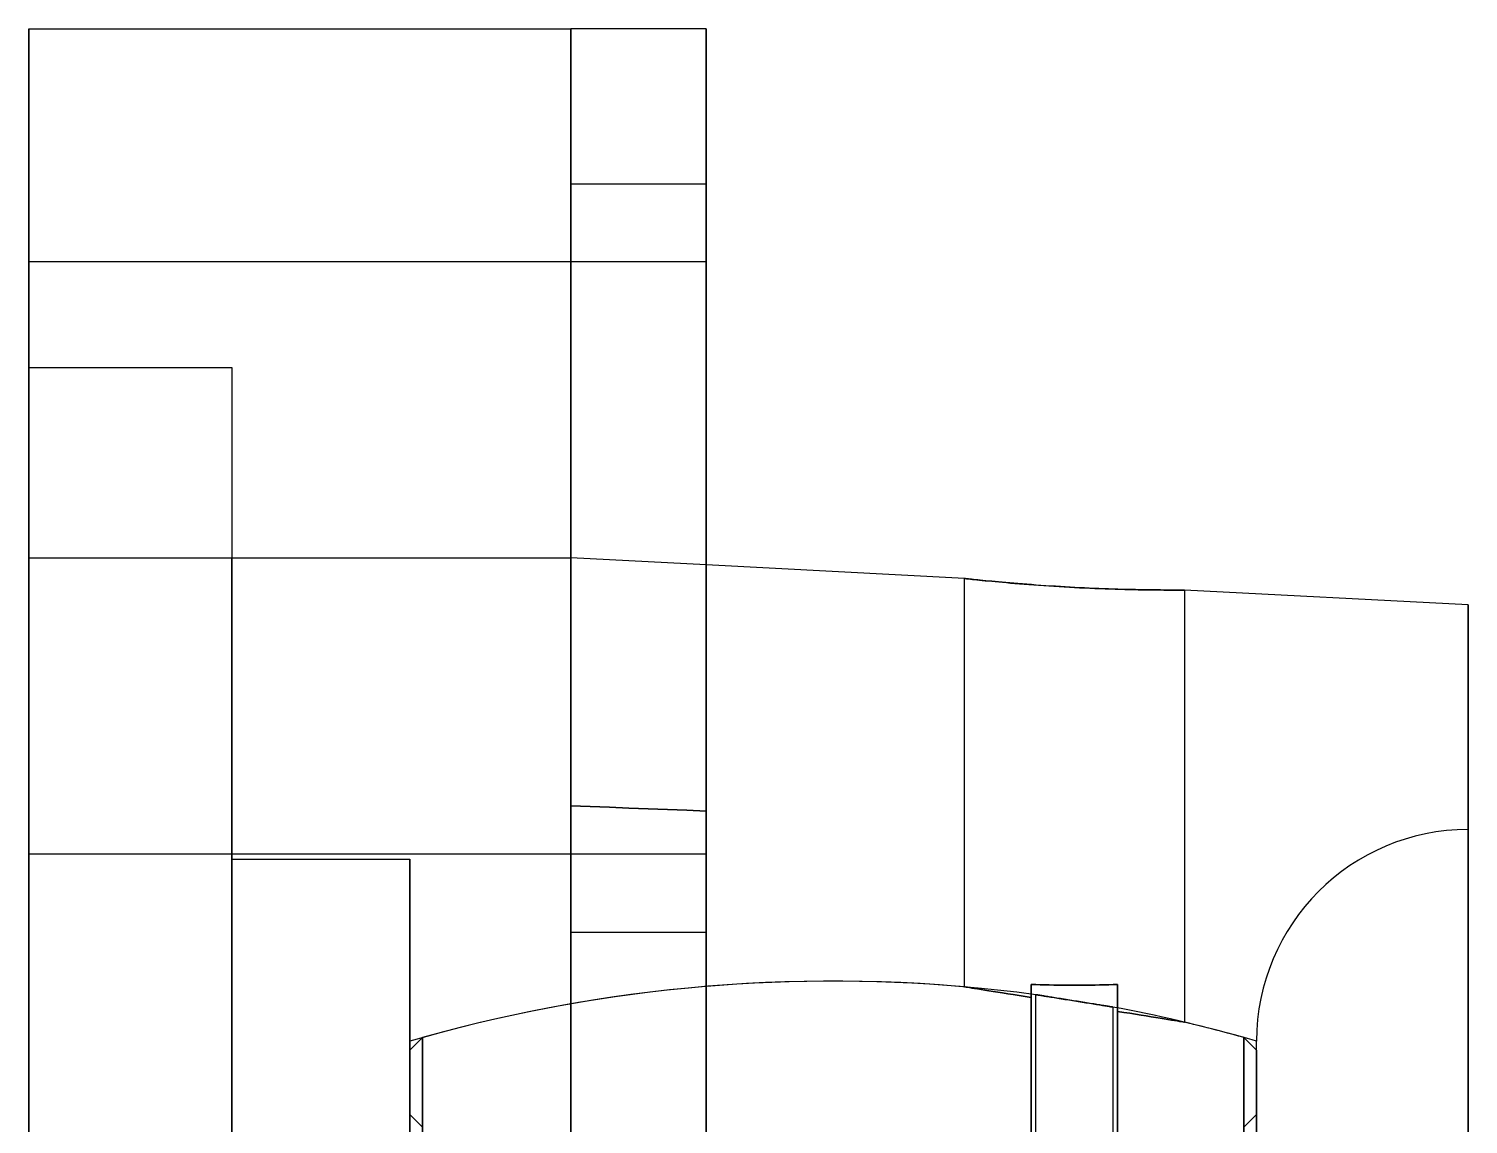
# Model space of a CAD drawing. Header units: millimetres. Extents: x 150937 to 394412, y 327166 to 584759.
# Drawn here: x 224590.89 to 224624.89, y 442323.36 to 442349.24 of the extents above; entities that cross this region are included whole.
import ezdxf

# ---------------------------------------------------------------- set-up
doc = ezdxf.new("R2010")
doc.units = ezdxf.units.MM
doc.layers.add('MAIN-1', color=7, linetype='Continuous')

# ---------------------------------------------------------------- blocks, each defined once
blk = doc.blocks.new('ucf207')
at = {"layer": 'MAIN-1'}
for p, q in [((0, 58.5), (0, 46)), ((0, 58.5), (0, 58.5)), ((0, 46), (0, 58.5)), ((0, 58.5), (12.8, 58.5)), ((0, 58.5), (12.8, 58.5)), ((12.8, 46), (12.8, 58.5)), ((12.8, 58.5), (12.8, 54.839)), ((12.8, 58.5), (12.8, 58.5)), ((12.8, 54.839), (12.8, 58.5)), ((12.8, 58.5), (12.8, 46)), ((16, 58.5), (12.8, 58.5)), ((16, 58.5), (12.8, 58.5)), ((16, 37.161), (16, 58.5)), ((16, 58.5), (16, 54.839)), ((16, 58.5), (16, 37.161)), ((12.8, 54.839), (16, 54.839)), ((12.8, 54.839), (12.8, 40.142)), ((12.8, 40.142), (12.8, 54.839)), ((12.8, 54.839), (16, 54.839)), ((16, 54.839), (16, 40.019)), ((16, 40.019), (16, 54.839)), ((0, 39), (0, 53)), ((0, 39), (0, 53)), ((0, 39), (0, 53)), ((0, 39), (0, 53)), ((0, 53), (16, 53)), ((0, 53), (16, 53)), ((16, 53), (16, 39)), ((16, 53), (16, 39)), ((16, 53), (16, 39)), ((16, 39), (16, 53)), ((0, 46), (0, 50.5)), ((0, 50.5), (0, 50.5)), ((0, 50.5), (0, 46)), ((0, 50.5), (4.8, 50.5)), ((0, 50.5), (4.8, 50.5)), ((4.8, 50.5), (4.8, 46)), ((4.8, 50.5), (4.8, 50.5)), ((4.8, 50.5), (4.8, 46)), ((0, -46), (0, 46)), ((0, 46), (0, -46)), ((0, 31), (0, 46)), ((0, 46), (0, 31)), ((0, 46), (4.8, 46)), ((0, 46), (4.8, 46)), ((0, 46), (12.8, 46)), ((0, 46), (12.8, 46)), ((4.8, 31), (4.8, 46)), ((4.8, 46), (4.8, 31)), ((12.8, 46), (12.8, 40.142)), ((16, 45.832), (12.8, 46)), ((12.8, 37.161), (12.8, 46)), ((12.8, 46), (12.8, -46)), ((12.8, 46), (12.8, 37.161)), ((12.8, 40.142), (12.8, 46)), ((12.8, -46), (12.8, 46)), ((22.1, 45.513), (16, 45.832)), ((22.1, 45.513), (22.101, 45.512)), ((22.1, 35.866), (22.1, 45.513)), ((22.102, 45.512), (22.1, 45.513)), ((22.101, 45.512), (22.105, 45.512)), ((22.11, 45.512), (22.102, 45.512)), ((22.105, 45.512), (22.112, 45.511)), ((22.123, 45.51), (22.11, 45.512)), ((22.112, 45.511), (22.121, 45.51)), ((22.121, 45.51), (22.134, 45.509)), ((22.141, 45.508), (22.123, 45.51)), ((22.134, 45.509), (22.149, 45.507)), ((22.164, 45.506), (22.141, 45.508)), ((22.149, 45.507), (22.175, 45.504)), ((22.193, 45.503), (22.164, 45.506)), ((22.175, 45.504), (22.208, 45.501)), ((22.227, 45.499), (22.193, 45.503)), ((22.208, 45.501), (22.247, 45.497)), ((22.266, 45.495), (22.227, 45.499)), ((22.247, 45.497), (22.291, 45.492)), ((22.311, 45.49), (22.266, 45.495)), ((22.291, 45.492), (22.341, 45.487)), ((22.36, 45.485), (22.311, 45.49)), ((22.341, 45.487), (22.397, 45.481)), ((22.414, 45.479), (22.36, 45.485)), ((22.397, 45.481), (22.457, 45.475)), ((22.473, 45.473), (22.414, 45.479)), ((22.457, 45.475), (22.523, 45.468)), ((22.536, 45.467), (22.473, 45.473)), ((22.523, 45.468), (22.593, 45.461)), ((22.604, 45.46), (22.536, 45.467)), ((22.593, 45.461), (22.667, 45.454)), ((22.675, 45.453), (22.604, 45.46)), ((22.667, 45.454), (22.745, 45.446)), ((22.749, 45.446), (22.675, 45.453)), ((22.745, 45.446), (22.826, 45.439)), ((22.826, 45.439), (22.749, 45.446)), ((22.826, 45.439), (22.91, 45.431)), ((22.905, 45.431), (22.826, 45.439)), ((22.989, 45.424), (22.905, 45.431)), ((22.91, 45.431), (22.999, 45.423)), ((23.078, 45.416), (22.989, 45.424)), ((22.999, 45.423), (23.093, 45.415)), ((23.17, 45.408), (23.078, 45.416)), ((23.093, 45.415), (23.191, 45.406)), ((23.266, 45.4), (23.17, 45.408)), ((23.191, 45.406), (23.293, 45.397)), ((23.366, 45.391), (23.266, 45.4)), ((23.293, 45.397), (23.399, 45.389)), ((23.469, 45.383), (23.366, 45.391)), ((23.399, 45.389), (23.509, 45.38)), ((23.575, 45.375), (23.469, 45.383)), ((23.509, 45.38), (23.622, 45.371)), ((23.683, 45.367), (23.575, 45.375)), ((23.622, 45.371), (23.737, 45.363)), ((23.794, 45.358), (23.683, 45.367)), ((23.737, 45.363), (23.854, 45.354)), ((23.906, 45.35), (23.794, 45.358)), ((23.854, 45.354), (23.974, 45.346)), ((24.02, 45.343), (23.906, 45.35)), ((23.974, 45.346), (24.094, 45.338)), ((24.135, 45.335), (24.02, 45.343)), ((24.094, 45.338), (24.215, 45.33)), ((24.25, 45.328), (24.135, 45.335)), ((24.215, 45.33), (24.337, 45.322)), ((24.366, 45.321), (24.25, 45.328)), ((24.337, 45.322), (24.458, 45.315)), ((24.481, 45.314), (24.366, 45.321)), ((24.458, 45.315), (24.579, 45.308)), ((24.595, 45.307), (24.481, 45.314)), ((24.579, 45.308), (24.698, 45.302)), ((24.708, 45.301), (24.595, 45.307)), ((24.698, 45.302), (24.817, 45.296)), ((24.82, 45.296), (24.708, 45.301)), ((24.817, 45.296), (24.937, 45.29)), ((24.934, 45.29), (24.82, 45.296)), ((25.048, 45.285), (24.934, 45.29)), ((24.937, 45.29), (25.059, 45.284)), ((25.163, 45.28), (25.048, 45.285)), ((25.059, 45.284), (25.18, 45.279)), ((25.278, 45.275), (25.163, 45.28)), ((25.18, 45.279), (25.302, 45.274)), ((25.392, 45.271), (25.278, 45.275)), ((25.302, 45.274), (25.422, 45.27)), ((25.505, 45.267), (25.392, 45.271)), ((25.422, 45.27), (25.542, 45.265)), ((25.617, 45.263), (25.505, 45.267)), ((25.542, 45.265), (25.66, 45.262)), ((25.727, 45.26), (25.617, 45.263)), ((25.66, 45.262), (25.775, 45.258)), ((25.835, 45.256), (25.727, 45.26)), ((25.775, 45.258), (25.888, 45.255)), ((25.94, 45.254), (25.835, 45.256)), ((25.888, 45.255), (25.998, 45.252)), ((26.043, 45.251), (25.94, 45.254)), ((25.998, 45.252), (26.105, 45.25)), ((26.142, 45.249), (26.043, 45.251)), ((26.105, 45.25), (26.208, 45.248)), ((26.238, 45.247), (26.142, 45.249)), ((26.208, 45.248), (26.306, 45.246)), ((26.33, 45.246), (26.238, 45.247)), ((26.306, 45.246), (26.4, 45.245)), ((26.417, 45.244), (26.33, 45.246)), ((26.4, 45.245), (26.489, 45.243)), ((26.501, 45.243), (26.417, 45.244)), ((26.489, 45.243), (26.574, 45.242)), ((26.58, 45.242), (26.501, 45.243)), ((26.574, 45.242), (26.655, 45.241)), ((26.656, 45.241), (26.58, 45.242)), ((26.655, 45.241), (26.733, 45.241)), ((26.73, 45.241), (26.656, 45.241)), ((26.8, 45.24), (26.73, 45.241)), ((26.733, 45.241), (26.807, 45.24)), ((26.867, 45.24), (26.8, 45.24)), ((26.807, 45.24), (26.877, 45.24)), ((26.93, 45.24), (26.867, 45.24)), ((26.877, 45.24), (26.943, 45.24)), ((26.988, 45.24), (26.93, 45.24)), ((26.943, 45.24), (27.003, 45.24)), ((27.042, 45.24), (26.988, 45.24)), ((27.003, 45.24), (27.059, 45.24)), ((27.091, 45.24), (27.042, 45.24)), ((27.059, 45.24), (27.109, 45.24)), ((27.135, 45.24), (27.091, 45.24)), ((27.109, 45.24), (27.153, 45.24)), ((27.174, 45.24), (27.135, 45.24)), ((27.153, 45.24), (27.192, 45.24)), ((27.208, 45.24), (27.174, 45.24)), ((27.192, 45.24), (27.225, 45.24)), ((27.237, 45.24), (27.208, 45.24)), ((27.225, 45.24), (27.252, 45.24)), ((27.26, 45.24), (27.237, 45.24)), ((27.252, 45.24), (27.267, 45.24)), ((27.278, 45.24), (27.26, 45.24)), ((27.267, 45.24), (27.279, 45.24)), ((27.29, 45.24), (27.278, 45.24)), ((27.279, 45.24), (27.288, 45.24)), ((27.288, 45.24), (27.295, 45.24)), ((27.298, 45.24), (27.29, 45.24)), ((27.295, 45.24), (27.299, 45.24)), ((27.3, 45.24), (27.298, 45.24)), ((27.299, 45.24), (27.3, 45.24)), ((34, 44.889), (27.3, 45.24)), ((27.3, 45.24), (27.3, 35.03)), ((34, 44.889), (34, -44.889)), ((34, -44.889), (34, 44.889)), ((13.258, 40.124), (12.8, 40.142)), ((12.8, 40.142), (13.258, 40.124)), ((13.716, 40.107), (13.258, 40.124)), ((13.258, 40.124), (13.716, 40.107)), ((14.173, 40.089), (13.716, 40.107)), ((13.716, 40.107), (14.173, 40.089)), ((14.63, 40.071), (14.173, 40.089)), ((14.173, 40.089), (14.63, 40.071)), ((15.087, 40.054), (14.63, 40.071)), ((14.63, 40.071), (15.087, 40.054)), ((15.544, 40.036), (15.087, 40.054)), ((15.087, 40.054), (15.544, 40.036)), ((16, 40.019), (15.544, 40.036)), ((15.544, 40.036), (16, 40.019)), ((16, 22.341), (16, 40.019)), ((16, 40.019), (16, 22.341)), ((34, 39.583), (34, 0)), ((16, 39), (0, 39)), ((16, 39), (0, 39)), ((4.8, -38.88), (4.8, 38.88)), ((4.8, 38.88), (9, 38.88)), ((4.8, 38.88), (4.8, -38.88)), ((9, -38.88), (9, 38.88)), ((9, 38.88), (9, -38.88)), ((12.8, 37.161), (16, 37.161)), ((12.8, 22.464), (12.8, 37.161)), ((12.8, 37.161), (12.8, 22.464)), ((12.8, 37.161), (16, 37.161)), ((16, 22.341), (16, 37.161)), ((16, 37.161), (16, 22.341)), ((22.105, 35.866), (22.1, 35.866)), ((22.1, 35.866), (22.105, 35.866)), ((22.119, 35.863), (22.105, 35.866)), ((22.105, 35.866), (22.119, 35.863)), ((22.143, 35.859), (22.119, 35.863)), ((22.119, 35.863), (22.143, 35.859)), ((22.177, 35.854), (22.143, 35.859)), ((22.143, 35.859), (22.177, 35.854)), ((22.222, 35.847), (22.177, 35.854)), ((22.177, 35.854), (22.222, 35.847)), ((22.276, 35.838), (22.222, 35.847)), ((22.222, 35.847), (22.276, 35.838)), ((22.339, 35.828), (22.276, 35.838)), ((22.276, 35.838), (22.339, 35.828)), ((22.412, 35.817), (22.339, 35.828)), ((22.339, 35.828), (22.412, 35.817)), ((22.494, 35.804), (22.412, 35.817)), ((22.412, 35.817), (22.494, 35.804)), ((22.583, 35.789), (22.494, 35.804)), ((22.494, 35.804), (22.583, 35.789)), ((22.679, 35.774), (22.583, 35.789)), ((22.583, 35.789), (22.679, 35.774)), ((22.781, 35.758), (22.679, 35.774)), ((22.679, 35.774), (22.781, 35.758)), ((22.888, 35.741), (22.781, 35.758)), ((22.781, 35.758), (22.888, 35.741)), ((23.003, 35.722), (22.888, 35.741)), ((22.888, 35.741), (23.003, 35.722)), ((23.125, 35.703), (23.003, 35.722)), ((23.003, 35.722), (23.125, 35.703)), ((23.255, 35.682), (23.125, 35.703)), ((23.125, 35.703), (23.255, 35.682)), ((23.68, 35.92), (23.68, -36)), ((23.68, 35.92), (23.784, 35.918)), ((23.68, 35.92), (23.68, 35.614)), ((23.784, 35.918), (23.68, 35.92)), ((23.68, 35.614), (23.68, 35.92)), ((23.68, -36), (23.68, 35.92)), ((23.784, 35.918), (23.89, 35.915)), ((23.89, 35.915), (23.784, 35.918)), ((23.89, 35.915), (23.997, 35.913)), ((23.997, 35.913), (23.89, 35.915)), ((23.997, 35.913), (24.105, 35.911)), ((24.105, 35.911), (23.997, 35.913)), ((24.105, 35.911), (24.214, 35.909)), ((24.214, 35.909), (24.105, 35.911)), ((24.214, 35.909), (24.323, 35.908)), ((24.323, 35.908), (24.214, 35.909)), ((24.323, 35.908), (24.432, 35.907)), ((24.432, 35.907), (24.323, 35.908)), ((24.432, 35.907), (24.54, 35.906)), ((24.54, 35.906), (24.432, 35.907)), ((24.54, 35.906), (24.647, 35.906)), ((24.647, 35.906), (24.54, 35.906)), ((24.647, 35.906), (24.753, 35.906)), ((24.753, 35.906), (24.647, 35.906)), ((24.753, 35.906), (24.86, 35.906)), ((24.86, 35.906), (24.753, 35.906)), ((24.86, 35.906), (24.968, 35.907)), ((24.968, 35.907), (24.86, 35.906)), ((24.968, 35.907), (25.077, 35.908)), ((25.077, 35.908), (24.968, 35.907)), ((25.077, 35.908), (25.186, 35.909)), ((25.186, 35.909), (25.077, 35.908)), ((25.186, 35.909), (25.295, 35.911)), ((25.295, 35.911), (25.186, 35.909)), ((25.295, 35.911), (25.403, 35.913)), ((25.403, 35.913), (25.295, 35.911)), ((25.403, 35.913), (25.51, 35.915)), ((25.51, 35.915), (25.403, 35.913)), ((25.51, 35.915), (25.616, 35.918)), ((25.616, 35.918), (25.51, 35.915)), ((25.616, 35.918), (25.72, 35.92)), ((25.72, 35.92), (25.616, 35.918)), ((25.72, 35.92), (25.72, -36)), ((25.72, 35.286), (25.72, 35.92)), ((25.72, 35.92), (25.72, 35.286)), ((25.72, -36), (25.72, 35.92)), ((23.391, 35.66), (23.255, 35.682)), ((23.255, 35.682), (23.391, 35.66)), ((23.533, 35.638), (23.391, 35.66)), ((23.391, 35.66), (23.533, 35.638)), ((23.68, 35.614), (23.533, 35.638)), ((23.533, 35.638), (23.68, 35.614)), ((23.68, 35.614), (23.68, 0)), ((23.68, 0), (23.68, 35.614)), ((23.791, 35.68), (23.791, 35.68)), ((23.791, 35.68), (23.793, 35.679)), ((23.792, 35.68), (23.791, 35.68)), ((23.791, 30.6), (23.791, 35.68)), ((23.795, 35.679), (23.792, 35.68)), ((23.793, 35.679), (23.795, 35.679)), ((23.795, 35.679), (23.799, 35.679)), ((23.801, 35.678), (23.795, 35.679)), ((23.799, 35.679), (23.803, 35.678)), ((23.809, 35.677), (23.801, 35.678)), ((23.803, 35.678), (23.808, 35.677)), ((23.808, 35.677), (23.819, 35.675)), ((23.819, 35.675), (23.809, 35.677)), ((23.819, 35.675), (23.831, 35.673)), ((23.831, 35.673), (23.819, 35.675)), ((23.831, 35.673), (23.846, 35.671)), ((23.846, 35.671), (23.831, 35.673)), ((23.846, 35.671), (23.863, 35.668)), ((23.863, 35.668), (23.846, 35.671)), ((23.863, 35.668), (23.883, 35.665)), ((23.882, 35.665), (23.863, 35.668)), ((23.904, 35.662), (23.882, 35.665)), ((23.883, 35.665), (23.905, 35.662)), ((23.927, 35.658), (23.904, 35.662)), ((23.905, 35.662), (23.929, 35.658)), ((23.952, 35.654), (23.927, 35.658)), ((23.929, 35.658), (23.955, 35.654)), ((23.979, 35.65), (23.952, 35.654)), ((23.955, 35.654), (23.982, 35.649)), ((24.007, 35.645), (23.979, 35.65)), ((23.982, 35.649), (24.011, 35.645)), ((24.036, 35.641), (24.007, 35.645)), ((24.011, 35.645), (24.041, 35.64)), ((24.067, 35.636), (24.036, 35.641)), ((24.041, 35.64), (24.073, 35.635)), ((24.099, 35.631), (24.067, 35.636)), ((24.073, 35.635), (24.106, 35.629)), ((24.133, 35.625), (24.099, 35.631)), ((24.106, 35.629), (24.141, 35.624)), ((24.169, 35.619), (24.133, 35.625)), ((24.141, 35.624), (24.179, 35.618)), ((24.207, 35.613), (24.169, 35.619)), ((24.179, 35.618), (24.217, 35.612)), ((24.246, 35.607), (24.207, 35.613)), ((24.217, 35.612), (24.257, 35.605)), ((24.286, 35.601), (24.246, 35.607)), ((24.257, 35.605), (24.299, 35.599)), ((24.328, 35.594), (24.286, 35.601)), ((24.299, 35.599), (24.342, 35.592)), ((24.37, 35.587), (24.328, 35.594)), ((24.342, 35.592), (24.385, 35.585)), ((24.413, 35.58), (24.37, 35.587)), ((24.385, 35.585), (24.43, 35.578)), ((24.457, 35.573), (24.413, 35.58)), ((24.43, 35.578), (24.475, 35.57)), ((24.501, 35.566), (24.457, 35.573)), ((24.475, 35.57), (24.52, 35.563)), ((24.546, 35.559), (24.501, 35.566)), ((24.52, 35.563), (24.565, 35.556)), ((24.59, 35.552), (24.546, 35.559)), ((24.565, 35.556), (24.611, 35.549)), ((24.635, 35.545), (24.59, 35.552)), ((24.611, 35.549), (24.656, 35.541)), ((24.678, 35.538), (24.635, 35.545)), ((24.656, 35.541), (24.7, 35.534)), ((24.722, 35.531), (24.678, 35.538)), ((24.7, 35.534), (24.744, 35.527)), ((24.766, 35.524), (24.722, 35.531)), ((24.744, 35.527), (24.789, 35.52)), ((24.81, 35.517), (24.766, 35.524)), ((24.789, 35.52), (24.835, 35.513)), ((24.854, 35.51), (24.81, 35.517)), ((24.835, 35.513), (24.88, 35.505)), ((24.899, 35.502), (24.854, 35.51)), ((24.88, 35.505), (24.926, 35.498)), ((24.943, 35.495), (24.899, 35.502)), ((24.926, 35.498), (24.97, 35.491)), ((24.987, 35.488), (24.943, 35.495)), ((24.97, 35.491), (25.015, 35.484)), ((25.03, 35.481), (24.987, 35.488)), ((25.015, 35.484), (25.058, 35.477)), ((25.073, 35.474), (25.03, 35.481)), ((25.058, 35.477), (25.101, 35.47)), ((25.114, 35.468), (25.073, 35.474)), ((25.101, 35.47), (25.143, 35.463)), ((25.154, 35.461), (25.114, 35.468)), ((25.143, 35.463), (25.183, 35.457)), ((25.193, 35.455), (25.154, 35.461)), ((25.183, 35.457), (25.221, 35.451)), ((25.231, 35.449), (25.193, 35.455)), ((25.221, 35.451), (25.259, 35.445)), ((25.267, 35.443), (25.231, 35.449)), ((25.259, 35.445), (25.294, 35.439)), ((25.301, 35.438), (25.267, 35.443)), ((25.294, 35.439), (25.327, 35.433)), ((25.333, 35.433), (25.301, 35.438)), ((25.327, 35.433), (25.359, 35.428)), ((25.364, 35.428), (25.333, 35.433)), ((25.359, 35.428), (25.389, 35.424)), ((25.393, 35.423), (25.364, 35.428)), ((25.389, 35.424), (25.418, 35.419)), ((25.421, 35.418), (25.393, 35.423)), ((25.418, 35.419), (25.445, 35.415)), ((25.448, 35.414), (25.421, 35.418)), ((25.445, 35.415), (25.471, 35.41)), ((25.473, 35.41), (25.448, 35.414)), ((25.471, 35.41), (25.495, 35.407)), ((25.496, 35.406), (25.473, 35.41)), ((25.495, 35.407), (25.517, 35.403)), ((25.518, 35.403), (25.496, 35.406)), ((25.517, 35.403), (25.537, 35.4)), ((25.537, 35.4), (25.518, 35.403)), ((25.537, 35.4), (25.554, 35.397)), ((25.554, 35.397), (25.537, 35.4)), ((25.554, 35.397), (25.569, 35.395)), ((25.569, 35.395), (25.554, 35.397)), ((25.569, 35.395), (25.581, 35.393)), ((25.581, 35.393), (25.569, 35.395)), ((25.581, 35.393), (25.592, 35.391)), ((25.591, 35.391), (25.581, 35.393)), ((25.599, 35.39), (25.591, 35.391)), ((25.592, 35.391), (25.597, 35.39)), ((25.597, 35.39), (25.601, 35.389)), ((25.605, 35.389), (25.599, 35.39)), ((25.601, 35.389), (25.605, 35.389)), ((25.605, 35.389), (25.607, 35.388)), ((25.608, 35.388), (25.605, 35.389)), ((25.607, 35.388), (25.609, 35.388)), ((25.609, 35.388), (25.608, 35.388)), ((25.609, 35.388), (25.609, 35.388)), ((25.609, 35.388), (25.609, 30.6)), ((25.72, 35.286), (25.72, 0)), ((25.72, 35.286), (25.867, 35.263)), ((25.867, 35.263), (25.72, 35.286)), ((25.72, 0), (25.72, 35.286)), ((25.867, 35.263), (26.009, 35.24)), ((26.009, 35.24), (25.867, 35.263)), ((26.009, 35.24), (26.145, 35.218)), ((26.145, 35.218), (26.009, 35.24)), ((26.145, 35.218), (26.275, 35.197)), ((26.275, 35.197), (26.145, 35.218)), ((26.275, 35.197), (26.397, 35.177)), ((26.397, 35.177), (26.275, 35.197)), ((26.397, 35.177), (26.512, 35.158)), ((26.512, 35.158), (26.397, 35.177)), ((26.512, 35.158), (26.619, 35.141)), ((26.619, 35.141), (26.512, 35.158)), ((26.619, 35.141), (26.721, 35.124)), ((26.721, 35.124), (26.619, 35.141)), ((26.721, 35.124), (26.817, 35.109)), ((26.817, 35.109), (26.721, 35.124)), ((26.817, 35.109), (26.906, 35.094)), ((26.906, 35.094), (26.817, 35.109)), ((26.906, 35.094), (26.988, 35.081)), ((26.988, 35.081), (26.906, 35.094)), ((26.988, 35.081), (27.061, 35.069)), ((27.061, 35.069), (26.988, 35.081)), ((27.061, 35.069), (27.124, 35.059)), ((27.124, 35.059), (27.061, 35.069)), ((27.124, 35.059), (27.178, 35.05)), ((27.178, 35.05), (27.124, 35.059)), ((27.178, 35.05), (27.223, 35.043)), ((27.223, 35.043), (27.178, 35.05)), ((27.223, 35.043), (27.257, 35.037)), ((27.257, 35.037), (27.223, 35.043)), ((27.257, 35.037), (27.281, 35.033)), ((27.281, 35.033), (27.257, 35.037)), ((27.281, 35.033), (27.295, 35.031)), ((27.295, 35.031), (27.281, 35.033)), ((27.295, 35.031), (27.3, 35.03)), ((27.3, 35.03), (27.295, 35.031)), ((9, 34.369), (9.3, 34.669)), ((9, 14.4), (9, 34.583)), ((9, 34.369), (9, -34.369)), ((9, -34.369), (9, 34.369)), ((9.3, 0), (9.3, 34.669)), ((9.3, 34.669), (9.3, 0)), ((28.7, 34.669), (28.7, 0)), ((28.7, 0), (28.7, 34.669)), ((28.7, 34.669), (29, 34.369)), ((29, 0), (29, 34.583)), ((29, 0), (29, 34.369)), ((29, 34.369), (29, -34.369)), ((29, -34.369), (29, 34.369)), ((9, 32.85), (9.3, 32.55)), ((9, -32.85), (9, 32.85)), ((9, 32.85), (9, -32.85)), ((28.7, 32.55), (29, 32.85)), ((29, -32.85), (29, 32.85)), ((29, 32.85), (29, -32.85))]:
    blk.add_line(p, q, dxfattribs=at)
for centre, radius, start, end in [((34, 34.583), 5, 90, 180), ((19, 0), 36, 85.0601, 106.1276), ((19, 0), 36, 82.3524, 105.6312), ((19, 0), 36, 74.3688, 79.4213), ((19, 0), 36, 73.8724, 76.6702)]:
    blk.add_arc(centre, radius, start, end, dxfattribs=at)

msp = doc.modelspace()

# ---------------------------------------------------------------- block references
msp.add_blockref('ucf207', (224590.891, 442290.741))

doc.saveas('drawing.dxf')
